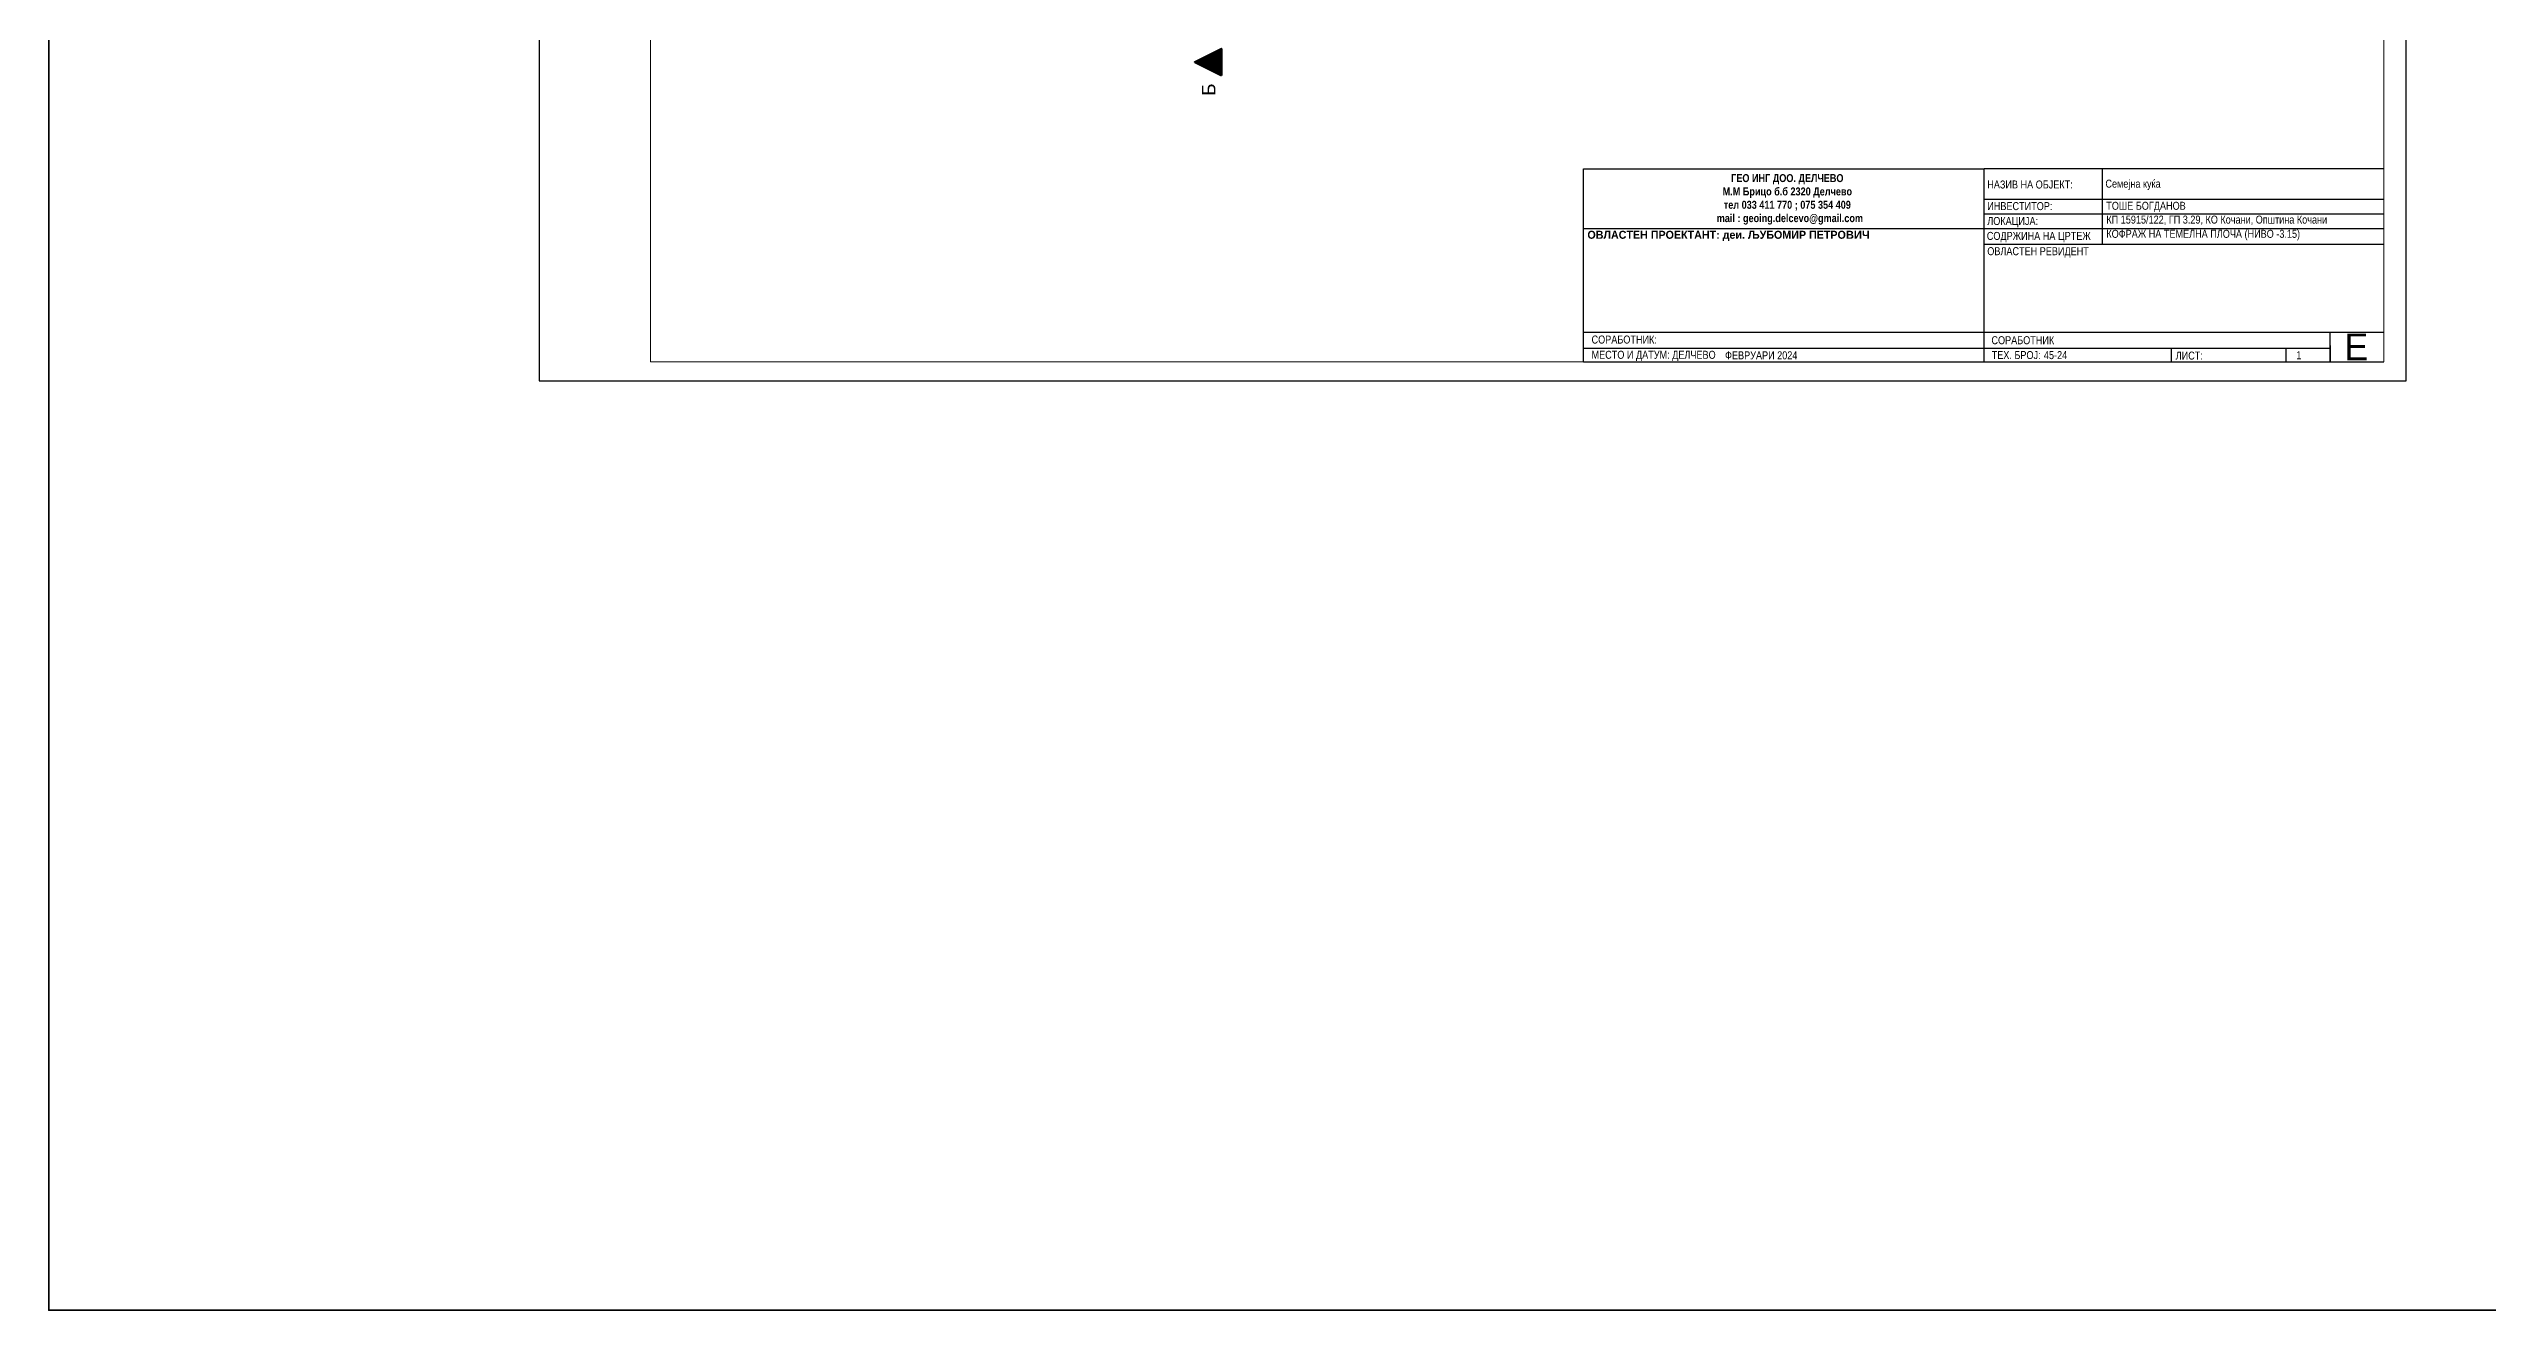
# Model space of a CAD drawing. Header units: millimetres. Extents: x -22688 to 165477, y -34508 to 218425.
# Drawn here: x -22688 to 4740, y 77748 to 91930 of the extents above; entities that cross this region are included whole.
import ezdxf

# ---------------------------------------------------------------- set-up
doc = ezdxf.new("R2010")
doc.units = ezdxf.units.MM
doc.header["$MEASUREMENT"] = 0
for name, color, linetype in [('4 _ - Фрагмент - Разрез.2D Elements', 7, 'Continuous'), ('4 _ - Фрагмент - Чертежи.2D Elements', 7, 'Continuous'), ('7 _ - Основни елементи.2D Elements', 7, 'Continuous'), ('Marker - Section', 7, 'Continuous')]:
    doc.layers.add(name, color=color, linetype=linetype)
doc.layers.add('GROMOBRAN', color=5, linetype='Continuous', lineweight=35)
doc.layers.add('Pecat_Pen_No__1', color=7, linetype='Continuous', lineweight=13)
doc.styles.add('GENERATED_STYLE_3', font='GOTHICB.TTF')
doc.styles.add('GENERATED_STYLE_4', font='arial.ttf')
doc.styles.add('GENERATED_STYLE_5', font='')
doc.styles.get('GENERATED_STYLE_5').set_extended_font_data('MAC C Swiss cyrillic', bold=True)

msp = doc.modelspace()

# ---------------------------------------------------------------- hatches: boundary and pattern name
at = {"layer": 'Marker - Section', "linetype": 'Continuous', "lineweight": 50}
msp.add_hatch(color=256, dxfattribs=at).paths.add_polyline_path([(-9497.3, 91629.7), (-9497.3, 91929.7), (-9797.3, 91779.7)])

# ---------------------------------------------------------------- linework, layer by layer
at = {"layer": '4 _ - Фрагмент - Чертежи.2D Elements', "linetype": 'Continuous', "lineweight": 25, "ltscale": 0.01}
for p, q in [((3576.9, 90578.8), (-917.6, 90578.8)), ((-917.6, 88411.6), (-917.6, 90578.8)), ((-917.6, 89732.7), (3576.9, 89732.7)), ((1186.8, 88563.3), (1186.8, 88411.6)), ((2473.8, 88563.3), (2473.8, 88411.6))]:
    msp.add_line(p, q, dxfattribs=at)
for points in [[(-17170.4, 88196), (3829.6, 88196), (3829.6, 103046)], [(-17170.4, 103046), (-17170.4, 88196)]]:
    msp.add_lwpolyline(points, dxfattribs=at)
at = {"layer": '4 _ - Фрагмент - Чертежи.2D Elements', "linetype": 'Continuous', "lineweight": 25, "ltscale": 0.01, "flags": 128}
for points in [[(-5423.1, 90578.8), (-917.6, 90578.8)], [(-5423.1, 88411.6), (-5423.1, 90578.8), (-917.6, 90578.8)], [(410.4, 90578.8), (410.4, 89732.7)], [(-917.6, 90238), (3576.9, 90238)], [(-917.6, 90073), (3576.9, 90073)], [(-5423.1, 89908), (-917.6, 89908)], [(-917.6, 89908), (3576.9, 89908)], [(-5423.1, 88743.8), (3576.9, 88743.8)], [(2973.8, 88593.8), (2973.8, 88411.6), (2973.8, 88743.8)], [(-5423.1, 88563.3), (2973.8, 88563.3)], [(-5423.1, 88411.6), (3576.9, 88411.6)]]:
    msp.add_lwpolyline(points, dxfattribs=at)
at = {"layer": '7 _ - Основни елементи.2D Elements', "linetype": 'Continuous', "lineweight": 20, "ltscale": 0.8, "flags": 128}
msp.add_lwpolyline([(-15920.4, 102834.1), (3576.9, 102834.1), (3576.9, 88411.6), (-15920.4, 88411.6)], close=True, dxfattribs=at)
at = {"layer": 'GROMOBRAN', "color": 104, "true_color": 0x029e21}
msp.add_lwpolyline([(-22687.9, 110912), (108041.9, 110912), (108041.9, 77747.6), (-22687.9, 77747.6)], close=True, dxfattribs=at)
at = {"layer": 'Marker - Section', "linetype": 'Continuous', "lineweight": 50, "ltscale": 0.01, "flags": 128}
msp.add_lwpolyline([(-9497.3, 91629.7), (-9497.3, 91929.7), (-9797.3, 91779.7)], close=True, dxfattribs=at)

# ---------------------------------------------------------------- texts
at = {"layer": '4 _ - Фрагмент - Разрез.2D Elements', "linetype": 'Continuous', "lineweight": 35, "char_height": 90}
for s, insert, attachment_point, style in [('\\A1;\\pxqc;{\\fCentury Gothic|b1|i0|c204|p34;\\W0.85;ГЕО ИНГ ДОО. ДЕЛЧЕВО\\PМ.М Брицо б.б 2320 Делчево \\Pтел 033 411 770 ; 075 354 409 \\P  mail : geoing.delcevo@gmail.com}', (-3132.2, 90237.1), 5, 'GENERATED_STYLE_5'), ('\\A1;{\\W0.850000x;\\pql;\\fCentury Gothic|b0|i0|c204|p34;НАЗИВ НА ОБЈЕКТ:}', (-883.1, 90403.4), 4, 'GENERATED_STYLE_4'), ('\\A1;{\\W0.850000x;\\pql;\\fCentury Gothic|b0|i0|c204|p34;Семејна куќа}', (446.1, 90399.6), 4, 'GENERATED_STYLE_4'), ('\\A1;{\\W0.850000x;\\pql;\\fCentury Gothic|b0|i0|c204|p34;ЛОКАЦИЈА:}', (-883.1, 89980.6), 4, 'GENERATED_STYLE_4'), ('\\A1;{\\W0.850000x;\\pql;\\fCentury Gothic|b0|i0|c204|p34;ИНВЕСТИТОР:}', (-883.1, 90160.4), 4, 'GENERATED_STYLE_4'), ('\\A1;{\\W0.850000x;\\pql;\\fCentury Gothic|b0|i0|c204|p34;ТОШЕ БОГДАНОВ}', (455.3, 90151.7), 4, 'GENERATED_STYLE_4'), ('\\A1;{\\fCentury Gothic|b0|i0|c204|p34;\\W0.85;КП 15915\\fCentury Gothic|b0|i0|c0|p34;/122\\fCentury Gothic|b0|i0|c204|p34;, ГП 3.29, КО Кочани, Општина Кочани}', (456.5, 90001), 4, 'GENERATED_STYLE_4'), ('\\A1;\\pxql;{\\fCentury Gothic|b1|i0|c204|p34;ОВЛАСТЕН ПРОЕКТАНТ: \\A0;деи. ЉУБОМИР ПЕТРО\\fArial|b1|i0|c204|p34;ВИЧ}', (-5380.9, 89825.7), 4, 'GENERATED_STYLE_3'), ('\\A1;{\\W0.850000x;\\pql;\\fCentury Gothic|b0|i0|c204|p34;СОДРЖИНА НА ЦРТЕЖ}', (-888.5, 89812.8), 4, 'GENERATED_STYLE_4'), ('\\A1;{\\W0.850000x;\\pql;\\fCentury Gothic|b0|i0|c204|p34;ОВЛАСТЕН РЕВИДЕНТ\\P\\pqc;\\fCentury Gothic|b0|i0|c204|p34;}', (-883.1, 89641.2), 4, 'GENERATED_STYLE_4'), ('\\A1;{\\fCentury Gothic|b0|i0|c204|p34;\\W0.85;КОФРАЖ НА ТЕМЕЛНА ПЛОЧА \\fCentury Gothic|b0|i0|c0|p34;(\\fCentury Gothic|b0|i0|c204|p34;НИВО -3.15)}', (456.5, 89836), 4, 'GENERATED_STYLE_4'), ('\\A1;{\\W0.850000x;\\pql;\\fCentury Gothic|b0|i0|c204|p34;СОРАБОТНИК:}', (-5334.1, 88660.2), 4, 'GENERATED_STYLE_4'), ('\\A1;{\\W0.850000x;\\pql;\\fCentury Gothic|b0|i0|c204|p34;СОРАБОТНИК}', (-836.3, 88652.6), 4, 'GENERATED_STYLE_4'), ('\\A1;{\\W0.850000x;\\pql;\\fCentury Gothic|b0|i0|c204|p34;МЕСТО И ДАТУМ: ДЕЛЧЕВО}', (-5334.1, 88476.5), 4, 'GENERATED_STYLE_4'), ('\\A1;{\\W0.850000x;\\pql;\\fCentury Gothic|b0|i0|c204|p34;ФЕВРУАРИ 2024\\P\\pql;\\fCentury Gothic|b0|i0|c204|p34;}', (-3832.5, 88482.9), 4, 'GENERATED_STYLE_4'), ('\\A1;{\\W0.850000x;\\pql;\\fCentury Gothic|b0|i0|c204|p34;ТЕХ. БРОЈ: }', (-833.6, 88485.9), 4, 'GENERATED_STYLE_4'), ('\\A1;{\\W0.850000x;\\pql;\\fCentury Gothic|b0|i0|c204|p34;45-24\\P\\pql;\\fCentury Gothic|b0|i0|c204|p34;}', (-246.2, 88485), 4, 'GENERATED_STYLE_4'), ('\\A1;{\\W0.850000x;\\pql;\\fCentury Gothic|b0|i0|c204|p34;ЛИСТ: }', (1236.5, 88479.7), 4, 'GENERATED_STYLE_4'), ('\\A1;\\pxql;{\\fCentury Gothic|b0|i0|c0|p34;\\W0.85;1}', (2592.7, 88485), 4, 'GENERATED_STYLE_4')]:
    msp.add_mtext(s, dxfattribs=dict(at, insert=insert, attachment_point=attachment_point, style=style))
at = {"layer": 'Marker - Section', "linetype": 'Continuous', "lineweight": 50, "insert": (-9565.9, 91539.7), "char_height": 150, "attachment_point": 9, "rotation": 90, "style": 'GENERATED_STYLE_3'}
msp.add_mtext('\\A1;{\\fArial|b0|i0|c204|p34;Б}', dxfattribs=at)
at = {"layer": 'Pecat_Pen_No__1', "linetype": 'Continuous', "insert": (3268.2, 88578.3), "char_height": 300, "attachment_point": 5, "style": 'GENERATED_STYLE_5'}
msp.add_mtext('{\\fMAC C Swiss|b0|i0|c0|p34;E}', dxfattribs=at)

doc.saveas('drawing.dxf')
